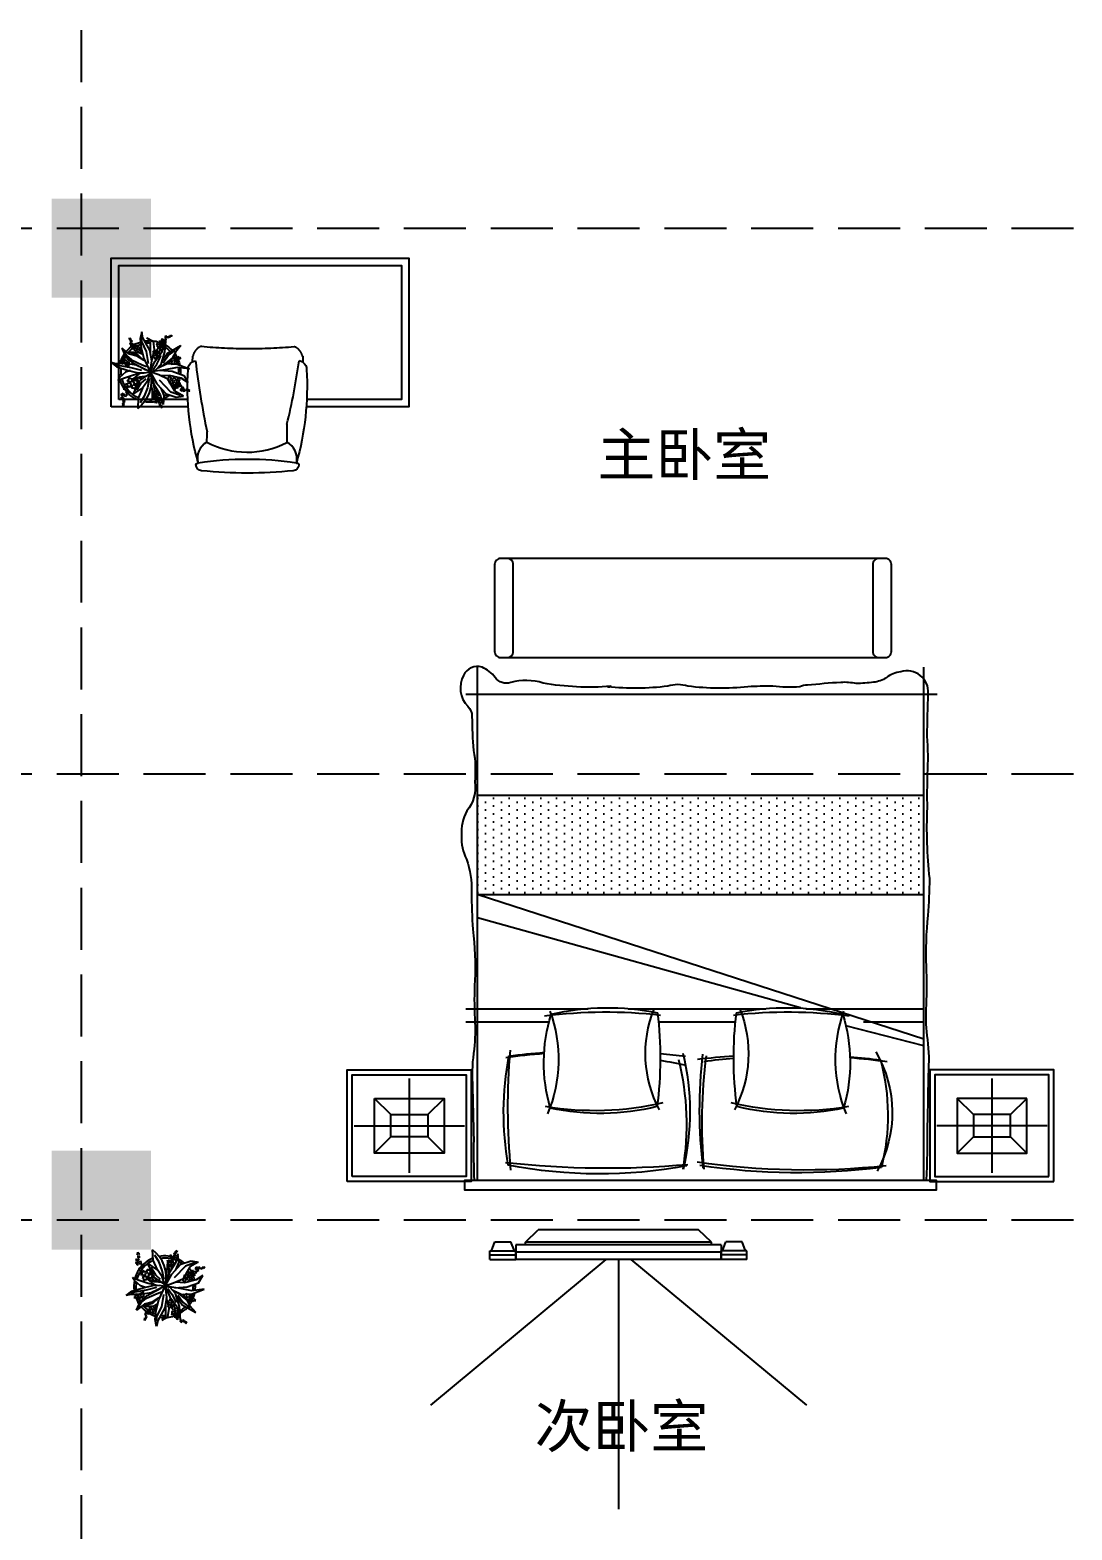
# Model space of a CAD drawing. Header units: millimetres. Extents: x -807114 to 146922, y -468455 to -61603.
# Drawn here: x -387802 to -383601, y -165647 to -159596 of the extents above; entities that cross this region are included whole.
import ezdxf

# ---------------------------------------------------------------- set-up
doc = ezdxf.new("R2010")
doc.units = ezdxf.units.MM
doc.header["$LTSCALE"] = 1000
doc.linetypes.add('DASH', pattern=[0.35, 0.25, -0.1])
doc.linetypes.add('DASHED2', pattern=[0.375, 0.25, -0.125])
for name, color, linetype in [('FF-FURN', 51, 'Continuous'), ('FF-PLANTS', 86, 'Continuous'), ('FF-文本文字', 50, 'Continuous'), ('P-UN-FUR_i-固定家私', 45, 'Continuous'), ('P-活动家具', 134, 'Continuous'), ('建-轴', 1, 'Continuous')]:
    doc.layers.add(name, color=color, linetype=linetype)
doc.styles.add('Arial', font='arial.ttf')

# ---------------------------------------------------------------- blocks, each defined once
blk = doc.blocks.new('1800X2000床A')
at = {"linetype": 'Continuous'}
h = blk.add_hatch(dxfattribs=at)
h.set_pattern_fill('DOTS', color=57, scale=20, angle=90, style=0)
h.set_pattern_definition([(90, (-37064.08, -174013.955), (-31.75, 15.875), [0, -31.75])])
h.paths.add_polyline_path([(-900, -571.6), (-900, -171.6), (900, -171.6), (900, -571.6)])
for p, q in [((-900, 980), (-900, -1090.1)), ((900, 980), (900, -1090.1)), ((953.8, -980), (-946.7, -980))]:
    blk.add_line(p, q, dxfattribs=at)
at = {"color": 57, "linetype": 'Continuous'}
for p, q in [((900, 438.2), (585.8, 356.9)), ((900, 411.4), (-897.3, -171.6)), ((-946.7, 340.4), (-611.1, 340.4)), ((-169.7, 340.4), (140.3, 340.4)), ((656.5, 340.4), (900, 340.4)), ((-453.9, 289.6), (-946.7, 289.6)), ((402.8, 283.8), (-900, -78.9)), ((263.2, 289.6), (-292.6, 289.6)), ((900, 289.6), (424.5, 289.6)), ((900, -171.6), (-900, -171.6)), ((900, -571.6), (-900, -571.6))]:
    blk.add_line(p, q, dxfattribs=at)
at = {"color": 53, "linetype": 'Continuous'}
for points in [[(914.4, -522.6, 0.011501), (915.4, -658.1, -0.027887), (914.1, -811.9, 0.011645), (918.1, -983.7, -0.522577), (807.1, -1071, -0.144021), (749, -1047.2, 0.120265), (697.5, -1028.7, 0.023323), (627.9, -1023.4, -0.068959), (565.4, -1028.2, -0.011626), (430.6, -1016.8, -0.119793), (399.6, -1010.6, 0.046791), (290.8, -1012.6, -0.023628), (190.8, -1010.5, 0.055897), (-51.3, -1012.9, -0.053528), (-91.8, -1019.8, -0.053528), (-132.3, -1012.9, 0.055897), (-374.4, -1010.5, -0.187873), (-362, -1012.6, 0.036947), (-499.8, -1010.6, 0.036442), (-634.8, -1025.7, -0.141351), (-765.6, -1028.2, 0.342539), (-828.1, -1048.6, -0.123892), (-881.4, -1090, -0.37589), (-955.7, -1056.7, -0.329446), (-938.7, -931.9, 0.211134), (-921.8, -890.9, -0.024888), (-915.1, -753.9, 0.06219), (-910.4, -626.7, 0.218233), (-943, -510.5, -0.123513), (-964.3, -410.6, -0.129887), (-943.7, -314.7, 0.095063), (-923.8, -182.3, -0.016498), (-918.2, -32.3, 0.039412), (-910.4, 173.7, -0.025508), (-910.4, 327.9, 0.038458), (-913, 451.6, -0.058958), (-919.7, 588.7, -0.00267), (-914.9, 817.2, -0.013848), (-913.2, 980, -0.011292)], [(910.6, 980, -0.018567), (914.9, 761.8, -0.00267), (919.7, 533.2, -0.058958), (913, 396.2, 0.038458), (910.4, 272.5, -0.025508), (910.4, 118.3, 0.039412), (918.2, -87.7, -0.016498), (923.8, -237.7)], [(923.8, -237.7, 0.037552), (914.4, -522.6)]]:
    blk.add_lwpolyline(points, format="xyb", dxfattribs=at)
at = {"linetype": 'Continuous'}
blk.add_lwpolyline([(-950, 1020), (-950, 980), (950, 980), (950, 1020), (-950, 1020), (-950, 980)], dxfattribs=at)
at = {"color": 53, "linetype": 'Continuous'}
for centre, radius, start, end in [((443.9, 707.1), 1238, 170.14845, 190.63838), ((-407.9, -972.7), 1927.1, 79.52195, 101.00931), ((-1061.9, 702.8), 1018.5, 346.621, 13.23738), ((1936.5, 695.7), 1940.4, 173.02039, 186.64494), ((391.7, -1691.8), 2641.6, 82.66685, 98.5823), ((285.3, 706.9), 487.3, 329.87201, 28.93859), ((29.9, 505.6), 661.9, 163.92635, 197.14087), ((-404.9, -238.2), 948.7, 76.02967, 102.2512), ((-1667.9, 484.6), 1505.1, 353.15138, 7.55329), ((1638.5, 484.6), 1505.1, 172.44671, 186.84862), ((375.5, -238.2), 948.7, 77.7488, 103.97033), ((-59.2, 505.6), 661.9, 342.85913, 16.07365), ((393, 3966.4), 3498.4, 263.35369, 265.74417), ((293, 3966.4), 3498.4, 275.07117, 277.09886), ((-372, 3643.3), 3190, 262.78178, 265.34846), ((-472, 3643.3), 3190, 275.56203, 277.41037), ((-376.1, 1254.1), 970.4, 256.49859, 282.0521), ((346.7, 1254.1), 970.4, 257.9479, 283.50141)]:
    blk.add_arc(centre, radius, start, end, dxfattribs=at)
at = {"color": 59, "linetype": 'Continuous'}
for centre, radius, start, end in [((-379.1, -2731.9), 3663.7, 84.87604, 96.39087), ((1853.5, 686.6), 2630.3, 174.48255, 185.03645), ((-1148.5, 754.9), 1091.3, 346.13072, 9.52012), ((427.2, -2159.9), 3098.6, 84.05754, 98.1925), ((2200.9, 750.7), 2194.7, 175.17431, 187.14611), ((-109.7, 718.3), 864.5, 345.01444, 14.05404), ((-426.1, -501), 1200.4, 76.82021, 99.55338), ((-1146.4, 492.4), 573.1, 340.11607, 22.53742), ((259, 469.5), 481.3, 151.92007, 201.95242), ((396.7, -501), 1200.4, 80.44662, 103.17979), ((-288.4, 469.5), 481.3, 338.04758, 28.07993), ((1117, 492.4), 573.1, 157.46258, 199.88393), ((-461.2, 2818.8), 2357, 262.10686, 265.8698), ((-561.2, 2818.8), 2357, 279.7319, 282.30021), ((429.7, 3708.3), 3234.9, 262.61015, 264.74421), ((329.7, 3708.3), 3234.9, 274.8347, 277.49337), ((-382.6, 2242.4), 1941.4, 262.71281, 276.54095), ((353.3, 2242.4), 1941.4, 263.45905, 277.28719)]:
    blk.add_arc(centre, radius, start, end, dxfattribs=at)
blk = doc.blocks.new('4afafaf2f2')
at = {"color": 59, "linetype": 'Continuous'}
for p, q in [((2143430.6, -977614.7), (2143430.6, -977169.2)), ((2143620.6, -977392), (2143240.6, -977392))]:
    blk.add_line(p, q, dxfattribs=at)
at = {"color": 57, "linetype": 'Continuous'}
for p, q in [((2143385.6, -977317), (2143320.6, -977252)), ((2143475.6, -977317), (2143540.6, -977252)), ((2143385.6, -977467), (2143320.6, -977532)), ((2143475.6, -977467), (2143540.6, -977532))]:
    blk.add_line(p, q, dxfattribs=at)
for points in [[(2143225.6, -977622), (2143635.6, -977622), (2143635.6, -977162), (2143225.6, -977162)], [(2143475.6, -977467), (2143475.6, -977317), (2143385.6, -977317), (2143385.6, -977467)]]:
    blk.add_lwpolyline(points, close=True, dxfattribs=at)
at = {"layer": 'FF-FURN'}
for points in [[(2143205.6, -977642), (2143655.6, -977642), (2143655.6, -977142), (2143205.6, -977142)], [(2143540.6, -977532), (2143540.6, -977252), (2143320.6, -977252), (2143320.6, -977532)]]:
    blk.add_lwpolyline(points, close=True, dxfattribs=at)
blk = doc.blocks.new('角几A')
at = {"color": 0, "linetype": 'Continuous'}
blk.add_lwpolyline([(800, 278.1, 0.414214), (775, 303.1), (-775, 303.1, 0.414214), (-800, 278.1), (-800, -71.9, 0.414214), (-775, -96.9), (775, -96.9, 0.414214), (800, -71.9)], format="xyb", close=True, dxfattribs=at)
at = {"color": 57, "linetype": 'Continuous'}
for points in [[(-750, -96.9, 0.414214), (-725, -71.9), (-725, 278.1, 0.414214), (-750, 303.1)], [(750, 303.1, 0.414214), (725, 278.1), (725, -71.9, 0.414214), (750, -96.9)]]:
    blk.add_lwpolyline(points, format="xyb", dxfattribs=at)
blk = doc.blocks.new('A$C4A8B782B')
blk.add_wipeout([(222.2, -1016.3), (222.2, -1040.4), (233.6, -1053.3), (237, -1067.9), (238, -1091), (239, -1130.2), (237.7, -1193.8), (235.2, -1232.1), (230.6, -1276.9), (223, -1328.3), (217.1, -1359.7), (209.2, -1396), (206.9, -1405.7), (204, -1417.2), (201.2, -1427.9), (198.4, -1438.5), (197.5, -1441.7), (196, -1446.9), (197.2, -1446.8), (199.3, -1447.1), (201.9, -1448.1), (203, -1448.9), (204.3, -1450.3), (205.7, -1452.9), (205.8, -1453.6), (205.6, -1456.5), (204.2, -1462.2), (202.1, -1466.5), (200.7, -1468.6), (198.1, -1471.4), (194.5, -1474.2), (191.7, -1475.8), (188.8, -1477), (185.9, -1477.8), (175.8, -1478.9), (126.1, -1483), (56.1, -1486.6), (10.5, -1487.5), (-19.5, -1487.4), (-82.5, -1485.7), (-150.4, -1481.4), (-177.3, -1479), (-191.3, -1477.2), (-197.7, -1474.2), (-202.4, -1470.1), (-205.9, -1465.3), (-207.7, -1461.1), (-208.8, -1455.2), (-208.4, -1451.9), (-207, -1449.6), (-205.5, -1448.3), (-204.4, -1447.6), (-202.4, -1447), (-200.9, -1446.8), (-199.7, -1446.9), (-206.3, -1422.7), (-212.4, -1398.5), (-217.7, -1375), (-225.5, -1334.7), (-231.1, -1300.4), (-234.7, -1272.6), (-238, -1242), (-240.2, -1214.1), (-242.5, -1160.1), (-242.6, -1128.9), (-242, -1100.8), (-241.1, -1081), (-239.9, -1061), (-232.8, -1046.6), (-226.2, -1040.7), (-222.5, -1038.5), (-221.5, -1016.5), (-218.9, -1007.6), (-214.5, -998.6), (-201.1, -983.7), (-186.9, -976), (-147.7, -979.8), (-103.4, -982.1), (-55.7, -984.1), (-16, -984.9), (59.9, -984.4), (108, -982.6), (134.5, -981.1), (167.2, -978.9), (187, -977.3), (196.4, -981.8), (206, -989.4), (212.6, -997.2), (216.9, -1004.7), (216.9, -1004.7)])
blk.add_lwpolyline([(222.2, -1016.3), (222.2, -1040.4, -0.272197), (237, -1070.3, -0.084996), (196, -1446.9, -0.358062), (205.7, -1452.9), (205.8, -1453.2), (205.8, -1454, -0.383738), (183.2, -1478.1, -0.050605), (-186.2, -1478.2, -0.392463), (-208.9, -1453.2, -0.389694), (-199.7, -1446.9, -0.084991), (-240.5, -1070.3, -0.302708), (-222.5, -1038.5), (-221.5, -1016.5)], format="xyb")
at = {"color": 55}
blk.add_lwpolyline([(-222.3, -1038.4, -0.092226), (-210.8, -1035.1)], format="xyb", dxfattribs=at)
at = {"color": 59, "linetype": 'DASHED2', "ltscale": 100}
for centre, radius, start, end in [((-168.3, -1026.8), 54.1, 110.10382, 169.04205), ((7.1, 1103.8), 2088.8, 264.66863, 274.93974), ((168, -1028), 54.1, 12.03498, 69.50456)]:
    blk.add_arc(centre, radius, start, end, dxfattribs=at)
at = {"color": 55}
for centre, radius, start, end in [((3007, -655.7), 3240, 186.72538, 191.85878), ((-2371.7, -673.3), 2603.8, 346.28981, 352.0138), ((204.1, -1067.9), 32.9, 56.7052, 85.26245), ((-741.2, -1326.5), 577.4, 356.34587, 0.49794), ((-741.2, -1326.5), 577.4, 356.34587, 0.49794), ((1856.3, -1350.5), 1699.3, 177.97854, 180.47427), ((1856.3, -1350.5), 1699.3, 177.97854, 180.47427), ((-130.9, -1426.4), 71.8, 118.36809, 196.57281), ((-2.8, -1053), 350.1, 242.38583, 297.16637), ((123.6, -1429.6), 74.3, 346.57778, 63.38635), ((-1.8, -2772.8), 1340.6, 81.51389, 98.48882)]:
    blk.add_arc(centre, radius, start, end, dxfattribs=at)
blk = doc.blocks.new('A$C4E414838')
at = {"layer": 'P-活动家具'}
for p, q in [((-334.4, 50.6), (-269.7, 112.6)), ((-269.7, 112.6), (538.8, 112.6)), ((603.5, 50.6), (538.8, 112.6)), ((-513, -37.4), (-513, 7.6)), ((-513, 7.6), (-383, 7.6)), ((-505.8, 7.6), (-488.6, 52.6)), ((-488.6, 52.6), (-407.4, 52.6)), ((-390.1, 7.6), (-407.4, 52.6)), ((-383, 37.6), (652, 37.6)), ((-383, 37.6), (-383, -37.4)), ((-383, -37.4), (-383, 7.6)), ((-334.4, 50.6), (603.5, 50.6)), ((-334.4, 37.6), (-334.4, 50.6)), ((603.5, 37.6), (603.5, 50.6)), ((652, 37.6), (652, -37.4)), ((652, -37.4), (652, 7.6)), ((782, 7.6), (652, 7.6)), ((659.2, 7.6), (676.4, 52.6)), ((757.6, 52.6), (676.4, 52.6)), ((774.9, 7.6), (757.6, 52.6)), ((782, -37.4), (782, 7.6)), ((-513, -13.7), (-383, -13.7)), ((-513, -37.4), (-383, -37.4)), ((-383, -37.4), (652, -37.4)), ((782, -13.7), (652, -13.7)), ((782, -37.4), (652, -37.4))]:
    blk.add_line(p, q, dxfattribs=at)
at = {"layer": 'P-活动家具', "color": 250}
for p, q in [((-383, 0), (652, 0)), ((71.4, -37.4), (-813.4, -770.6)), ((134.5, -37.4), (134.5, -1295.7)), ((197.7, -37.4), (1082.5, -770.6))]:
    blk.add_line(p, q, dxfattribs=at)
blk = doc.blocks.new('A$C0744269B')
at = {"color": 0, "linetype": 'ByBlock', "extrusion": (0, 0, -1)}
for p, q in [((-371, 425), (-361, 428)), ((-354, 413), (-371, 425)), ((-361, 428), (-366, 433)), ((-366, 433), (-359, 432)), ((-359, 432), (-357, 447)), ((-357, 447), (-351, 433)), ((-353, 391), (-351, 406)), ((-351, 433), (-343, 436)), ((-337, 427), (-351, 413)), ((-351, 406), (-345, 392)), ((-343, 436), (-348, 429)), ((-348, 429), (-337, 427)), ((-345, 392), (-337, 395)), ((-337, 395), (-342, 388)), ((68, 398), (60, 397)), ((60, 397), (68, 393)), ((75, 401), (67, 412)), ((67, 412), (68, 398)), ((81, 405), (75, 401)), ((79, 398), (81, 405)), ((89, 400), (79, 398)), ((80, 383), (89, 400)), ((121, 408), (112, 413)), ((112, 413), (113, 395)), ((123, 424), (119, 439)), ((119, 439), (126, 436)), ((122, 416), (121, 408)), ((126, 409), (122, 416)), ((139, 423), (124, 422)), ((126, 436), (127, 442)), ((139, 415), (126, 409)), ((127, 442), (130, 437)), ((130, 437), (139, 444)), ((130, 399), (137, 400)), ((135, 390), (130, 399)), ((131, 403), (139, 415)), ((137, 400), (131, 403)), ((141, 431), (134, 429)), ((134, 429), (139, 423)), ((139, 444), (135, 433)), ((135, 433), (141, 431)), ((142, 450), (138, 465)), ((138, 465), (145, 461)), ((158, 448), (143, 448)), ((145, 461), (146, 467)), ((146, 467), (149, 463)), ((149, 463), (158, 470)), ((160, 456), (153, 455)), ((153, 455), (158, 448)), ((158, 470), (154, 459)), ((154, 459), (160, 456)), ((-390, 350), (-370, 351)), ((-373, 341), (-390, 350)), ((-371, 308), (-389, 311)), ((-389, 311), (-375, 299)), ((-375, 299), (-382, 290)), ((-382, 290), (-371, 293)), ((-378, 333), (-373, 341)), ((-369, 337), (-378, 333)), ((-371, 293), (-373, 280)), ((-373, 280), (-351, 291)), ((-370, 351), (-371, 362)), ((-371, 362), (-364, 353)), ((-370, 317), (-371, 308)), ((-349, 339), (-370, 323)), ((-370, 323), (-369, 337)), ((-365, 309), (-370, 317)), ((-365, 384), (-355, 387)), ((-348, 372), (-365, 384)), ((-357, 320), (-365, 309)), ((-364, 353), (-358, 364)), ((-355, 387), (-360, 392)), ((-360, 392), (-353, 391)), ((-358, 364), (-348, 342)), ((-350, 295), (-357, 320)), ((-354, 224), (-328, 229)), ((-330, 216), (-354, 224)), ((-335, 310), (-347, 307)), ((-347, 307), (-330, 291)), ((-332, 386), (-345, 372)), ((-342, 388), (-332, 386)), ((-331, 315), (-341, 319)), ((-341, 319), (-335, 310)), ((-335, 205), (-330, 216)), ((-323, 211), (-335, 205)), ((-324, 333), (-331, 315)), ((-328, 229), (-331, 244)), ((-331, 244), (-320, 233)), ((-326, 291), (-305, 306)), ((-321, 315), (-324, 333)), ((-322, 194), (-323, 211)), ((-298, 218), (-322, 194)), ((-312, 317), (-321, 315)), ((-307, 273), (-320, 271)), ((-320, 271), (-304, 254)), ((-320, 233), (-314, 249)), ((-318, 309), (-312, 317)), ((-305, 306), (-318, 309)), ((-314, 249), (-296, 222)), ((-303, 278), (-313, 283)), ((-313, 283), (-307, 273)), ((-295, 296), (-303, 278)), ((-300, 254), (-278, 267)), ((-293, 278), (-295, 296)), ((-284, 279), (-293, 278)), ((-255, 178), (-292, 203)), ((-292, 203), (-290, 180)), ((-291, 272), (-284, 279)), ((-278, 267), (-291, 272)), ((-229, 203), (-251, 207)), ((-251, 207), (-234, 169)), ((-220, 209), (-234, 222)), ((-234, 222), (-229, 203)), ((-196, 233), (-220, 209)), ((-204, 202), (-196, 233)), ((-188, 199), (-204, 202)), ((-203, 191), (-188, 199)), ((49, 329), (40, 345)), ((40, 345), (57, 335)), ((40, 325), (49, 329)), ((50, 322), (40, 325)), ((41, 311), (50, 322)), ((67, 312), (41, 311)), ((57, 335), (63, 344)), ((66, 271), (57, 288)), ((57, 288), (74, 277)), ((57, 267), (66, 271)), ((67, 264), (57, 267)), ((58, 254), (67, 264)), ((85, 254), (58, 254)), ((68, 393), (60, 387)), ((60, 387), (77, 381)), ((63, 344), (63, 332)), ((63, 332), (75, 338)), ((75, 338), (71, 314)), ((74, 277), (80, 286)), ((77, 317), (76, 292)), ((88, 309), (77, 317)), ((79, 290), (105, 284)), ((80, 286), (80, 275)), ((80, 275), (92, 280)), ((84, 353), (83, 335)), ((92, 348), (84, 353)), ((85, 333), (105, 329)), ((96, 382), (88, 387)), ((88, 387), (89, 369)), ((90, 320), (88, 309)), ((92, 280), (88, 256)), ((94, 310), (90, 320)), ((91, 367), (111, 364)), ((94, 356), (92, 348)), ((97, 348), (94, 356)), ((113, 317), (94, 310)), ((97, 391), (96, 382)), ((101, 383), (97, 391)), ((111, 353), (97, 348)), ((99, 296), (109, 297)), ((105, 284), (99, 296)), ((105, 329), (100, 338)), ((100, 338), (107, 338)), ((115, 390), (101, 383)), ((101, 302), (113, 317)), ((109, 297), (101, 302)), ((102, 342), (111, 353)), ((107, 338), (102, 342)), ((105, 373), (113, 374)), ((111, 364), (105, 373)), ((107, 378), (115, 390)), ((113, 374), (107, 378)), ((116, 393), (135, 390)), ((348, 191), (342, 199)), ((342, 199), (351, 197)), ((351, 197), (354, 216)), ((354, 216), (362, 198)), ((362, 198), (372, 201)), ((372, 201), (365, 192)), ((395, 197), (383, 183)), ((404, 239), (394, 238)), ((394, 238), (405, 224)), ((398, 188), (395, 197)), ((407, 242), (400, 246)), ((400, 246), (404, 239)), ((415, 255), (407, 242)), ((408, 224), (426, 232)), ((417, 223), (408, 207)), ((409, 204), (423, 191)), ((415, 241), (415, 255)), ((422, 241), (415, 241)), ((417, 236), (422, 241)), ((426, 232), (417, 236)), ((421, 214), (417, 223)), ((427, 220), (421, 214)), ((423, 191), (423, 201)), ((423, 201), (430, 198)), ((426, 212), (427, 220)), ((441, 209), (426, 212)), ((427, 242), (437, 243)), ((441, 229), (427, 242)), ((427, 204), (441, 209)), ((430, 198), (427, 204)), ((437, 243), (433, 250)), ((433, 250), (440, 247)), ((440, 247), (444, 261)), ((444, 261), (447, 247)), ((459, 239), (444, 228)), ((447, 247), (456, 248)), ((456, 248), (450, 242)), ((450, 242), (459, 239)), ((467, 233), (473, 247)), ((479, 222), (467, 230)), ((473, 247), (477, 240)), ((477, 240), (480, 245)), ((486, 227), (479, 230)), ((479, 230), (479, 222)), ((480, 245), (481, 239)), ((481, 239), (492, 240)), ((492, 240), (482, 233)), ((482, 233), (486, 227)), ((497, 243), (503, 257)), ((510, 232), (497, 240)), ((503, 257), (507, 250)), ((507, 250), (511, 255)), ((516, 237), (510, 240)), ((510, 240), (510, 232)), ((511, 255), (511, 249)), ((511, 249), (522, 250)), ((522, 250), (512, 243)), ((512, 243), (516, 237)), ((-297, 172), (-325, 156)), ((-325, 156), (-291, 156)), ((-290, 180), (-306, 185)), ((-306, 185), (-297, 172)), ((-261, 133), (-302, 115)), ((-302, 115), (-282, 105)), ((-282, 105), (-294, 94)), ((-294, 94), (-278, 94)), ((-291, 156), (-291, 137)), ((-291, 137), (-281, 153)), ((-281, 153), (-268, 134)), ((-278, 94), (-280, 62)), ((-280, 62), (-261, 91)), ((-268, 134), (-253, 172)), ((-261, 91), (-245, 81)), ((-231, 99), (-255, 133)), ((-245, 81), (-253, 99)), ((-253, 99), (-231, 99)), ((-212, 137), (-240, 121)), ((-240, 121), (-207, 121)), ((-228, 167), (-185, 177)), ((-205, 146), (-221, 151)), ((-221, 151), (-212, 137)), ((-170, 144), (-207, 168)), ((-207, 168), (-205, 146)), ((-207, 121), (-206, 102)), ((-206, 102), (-196, 118)), ((-185, 177), (-203, 191)), ((-196, 118), (-183, 100)), ((-183, 100), (-168, 138)), ((-154, 111), (-176, 115)), ((-176, 115), (-159, 77)), ((-145, 117), (-159, 130)), ((-159, 130), (-154, 111)), ((-153, 75), (-110, 85)), ((-142, 119), (-145, 117)), ((-128, 99), (-123, 101)), ((-110, 85), (-128, 99)), ((252, 104), (225, 84)), ((225, 84), (242, 79)), ((242, 79), (234, 69)), ((234, 69), (246, 72)), ((266, 141), (242, 137)), ((242, 137), (266, 128)), ((246, 72), (250, 48)), ((250, 48), (259, 72)), ((281, 83), (257, 104)), ((259, 72), (273, 67)), ((266, 128), (261, 114)), ((261, 114), (273, 123)), ((274, 145), (264, 153)), ((264, 153), (266, 141)), ((264, 79), (281, 83)), ((273, 67), (264, 79)), ((273, 123), (277, 106)), ((279, 162), (274, 145)), ((277, 106), (299, 129)), ((298, 134), (279, 162)), ((310, 118), (282, 98)), ((282, 98), (299, 94)), ((299, 94), (292, 84)), ((292, 84), (304, 86)), ((311, 160), (297, 157)), ((297, 157), (310, 151)), ((310, 151), (298, 139)), ((298, 139), (329, 132)), ((304, 86), (308, 62)), ((322, 166), (306, 185)), ((306, 185), (311, 160)), ((308, 62), (317, 86)), ((338, 97), (315, 119)), ((317, 86), (331, 81)), ((331, 174), (322, 166)), ((322, 93), (338, 97)), ((331, 81), (322, 93)), ((330, 162), (331, 174)), ((347, 167), (330, 162)), ((333, 135), (347, 167)), ((335, 188), (348, 191)), ((357, 173), (335, 188)), ((368, 171), (353, 152)), ((354, 148), (372, 129)), ((378, 189), (361, 172)), ((365, 192), (378, 189)), ((372, 159), (368, 171)), ((381, 167), (372, 159)), ((372, 129), (374, 142)), ((374, 142), (382, 137)), ((378, 156), (381, 167)), ((397, 151), (378, 156)), ((379, 146), (397, 151)), ((382, 137), (379, 146)), ((384, 180), (397, 165)), ((397, 165), (399, 175)), ((404, 194), (398, 188)), ((399, 175), (405, 171)), ((402, 186), (404, 194)), ((417, 182), (402, 186)), ((403, 178), (417, 182)), ((405, 171), (403, 178)), ((-384, -132), (-412, -148)), ((-412, -148), (-378, -148)), ((-377, -124), (-393, -119)), ((-393, -119), (-384, -132)), ((-342, -126), (-379, -101)), ((-379, -101), (-377, -124)), ((-378, -148), (-378, -167)), ((-378, -167), (-368, -151)), ((-368, -151), (-355, -170)), ((-355, -170), (-339, -131)), ((-307, -147), (-348, -165)), ((-348, -165), (-327, -175)), ((-327, -175), (-340, -186)), ((-340, -186), (-324, -186)), ((-316, -101), (-338, -97)), ((-338, -97), (-321, -135)), ((-324, -186), (-325, -218)), ((-325, -218), (-307, -190)), ((-306, -95), (-320, -82)), ((-320, -82), (-316, -101)), ((-315, -136), (-272, -127)), ((-307, -190), (-291, -199)), ((-283, -71), (-306, -95)), ((-277, -181), (-301, -148)), ((-299, -182), (-277, -181)), ((-291, -199), (-299, -182)), ((-291, -102), (-283, -71)), ((-275, -105), (-291, -102)), ((-290, -113), (-275, -105)), ((-272, -127), (-290, -113)), ((36, -196), (54, -195)), ((59, -221), (36, -196)), ((54, -195), (48, -184)), ((48, -184), (60, -189)), ((60, -189), (69, -166)), ((69, -166), (72, -192)), ((72, -192), (87, -190)), ((87, -190), (75, -200)), ((258, -117), (242, -111)), ((242, -111), (248, -142)), ((253, -144), (287, -144)), ((266, -114), (258, -102)), ((258, -102), (258, -117)), ((288, -100), (266, -114)), ((300, -138), (272, -158)), ((272, -158), (289, -162)), ((276, -131), (288, -127)), ((287, -144), (276, -131)), ((277, -122), (288, -100)), ((288, -127), (277, -122)), ((289, -162), (282, -172)), ((282, -172), (294, -170)), ((294, -170), (298, -194)), ((298, -194), (307, -170)), ((328, -159), (305, -137)), ((307, -170), (321, -174)), ((312, -162), (328, -159)), ((321, -174), (312, -162)), ((333, -119), (317, -112)), ((317, -112), (323, -143)), ((328, -146), (362, -146)), ((341, -116), (333, -104)), ((333, -104), (333, -119)), ((363, -102), (341, -116)), ((372, -150), (347, -171)), ((347, -175), (363, -206)), ((351, -132), (363, -129)), ((362, -146), (351, -132)), ((352, -124), (363, -102)), ((363, -129), (352, -124)), ((363, -206), (370, -190)), ((370, -190), (379, -199)), ((373, -168), (372, -150)), ((386, -160), (373, -168)), ((379, -199), (378, -186)), ((378, -186), (402, -186)), ((380, -173), (386, -160)), ((402, -186), (380, -173)), ((-259, -368), (-273, -370)), ((-273, -370), (-259, -376)), ((-263, -342), (-249, -337)), ((-249, -344), (-263, -342)), ((-259, -376), (-262, -384)), ((-262, -384), (-255, -379)), ((-254, -366), (-260, -361)), ((-260, -361), (-259, -368)), ((-255, -379), (-253, -388)), ((-252, -356), (-254, -366)), ((-253, -388), (-240, -375)), ((-249, -337), (-252, -329)), ((-252, -329), (-245, -334)), ((-240, -372), (-252, -356)), ((-250, -351), (-249, -344)), ((-244, -347), (-250, -351)), ((-245, -334), (-243, -324)), ((-241, -356), (-244, -347)), ((-243, -324), (-230, -337)), ((-230, -340), (-241, -356)), ((-225, -317), (-238, -319)), ((-238, -319), (-225, -325)), ((-231, -349), (-214, -342)), ((-223, -355), (-231, -349)), ((-230, -360), (-223, -355)), ((-221, -360), (-230, -360)), ((-225, -325), (-228, -333)), ((-228, -333), (-221, -328)), ((-220, -315), (-226, -310)), ((-226, -310), (-225, -317)), ((-221, -328), (-219, -337)), ((-221, -374), (-221, -360)), ((-214, -362), (-221, -374)), ((-217, -305), (-220, -315)), ((-219, -337), (-206, -324)), ((-206, -321), (-217, -305)), ((-196, -288), (-215, -288)), ((-215, -288), (-198, -298)), ((-208, -366), (-214, -362)), ((-212, -343), (-200, -360)), ((-200, -360), (-210, -359)), ((-210, -359), (-208, -366)), ((-198, -298), (-203, -308)), ((-203, -308), (-193, -303)), ((-190, -286), (-196, -279)), ((-196, -279), (-196, -288)), ((-193, -303), (-192, -316)), ((-192, -316), (-173, -301)), ((-184, -273), (-190, -286)), ((-173, -297), (-184, -273)), ((-173, -308), (-151, -296)), ((-161, -314), (-173, -308)), ((-170, -321), (-161, -314)), ((-159, -320), (-170, -321)), ((-157, -340), (-159, -320)), ((-157, -266), (-135, -254)), ((-145, -272), (-157, -266)), ((-149, -323), (-157, -340)), ((-154, -279), (-145, -272)), ((-143, -278), (-154, -279)), ((-141, -327), (-149, -323)), ((-148, -298), (-131, -318)), ((-131, -318), (-145, -318)), ((-145, -318), (-141, -327)), ((-141, -298), (-143, -278)), ((-133, -281), (-141, -298)), ((-124, -285), (-133, -281)), ((-132, -256), (-115, -276)), ((-115, -276), (-128, -276)), ((-128, -276), (-124, -285)), ((31, -259), (48, -258)), ((53, -284), (31, -259)), ((48, -258), (43, -247)), ((43, -247), (54, -252)), ((54, -252), (63, -229)), ((86, -270), (58, -286)), ((63, -229), (67, -255)), ((91, -207), (64, -223)), ((67, -255), (81, -253)), ((81, -253), (70, -263)), ((70, -263), (86, -270)), ((75, -200), (91, -207)), ((79, -230), (93, -227)), ((92, -236), (79, -230)), ((82, -260), (92, -236)), ((102, -245), (82, -260)), ((106, -310), (83, -284)), ((83, -284), (101, -284)), ((93, -227), (84, -213)), ((84, -213), (116, -213)), ((84, -345), (99, -342)), ((98, -351), (84, -345)), ((88, -375), (98, -351)), ((107, -360), (88, -375)), ((99, -342), (89, -328)), ((89, -328), (121, -328)), ((101, -284), (95, -272)), ((95, -272), (107, -277)), ((109, -255), (102, -245)), ((107, -277), (116, -255)), ((114, -370), (107, -360)), ((110, -242), (109, -255)), ((125, -251), (110, -242)), ((138, -296), (111, -312)), ((116, -357), (114, -370)), ((116, -255), (119, -280)), ((131, -365), (116, -357)), ((140, -374), (116, -383)), ((116, -383), (127, -390)), ((119, -217), (125, -251)), ((119, -280), (134, -279)), ((127, -390), (120, -396)), ((134, -279), (122, -288)), ((122, -288), (138, -296)), ((146, -337), (124, -314)), ((124, -332), (131, -365)), ((125, -309), (145, -281)), ((157, -394), (144, -374)), ((149, -405), (144, -394)), ((144, -394), (157, -394)), ((145, -281), (149, -298)), ((150, -320), (146, -337)), ((149, -298), (159, -290)), ((162, -329), (150, -320)), ((159, -290), (157, -302)), ((157, -302), (181, -306)), ((181, -306), (157, -315)), ((157, -315), (162, -329)), ((171, -405), (164, -389)), ((165, -386), (181, -375)), ((181, -375), (180, -385)), ((180, -385), (187, -382)), ((187, -382), (184, -388)), ((184, -388), (196, -395)), ((-262, -425), (-278, -429)), ((-278, -429), (-271, -434)), ((-271, -434), (-276, -437)), ((-276, -437), (-271, -438)), ((-271, -438), (-273, -449)), ((-273, -449), (-265, -440)), ((-265, -440), (-260, -445)), ((-248, -397), (-263, -401)), ((-263, -401), (-257, -406)), ((-257, -406), (-262, -409)), ((-262, -409), (-256, -410)), ((-260, -445), (-262, -438)), ((-262, -438), (-254, -439)), ((-254, -439), (-260, -426)), ((-256, -410), (-259, -421)), ((-259, -421), (-251, -412)), ((-251, -412), (-246, -416)), ((-246, -416), (-247, -410)), ((-247, -410), (-240, -411)), ((-240, -411), (-246, -398)), ((120, -396), (129, -396)), ((129, -396), (128, -415)), ((128, -415), (139, -399)), ((139, -399), (149, -405)), ((162, -408), (145, -419)), ((145, -419), (154, -422)), ((154, -422), (149, -427)), ((149, -427), (156, -427)), ((156, -427), (157, -441)), ((157, -441), (164, -427)), ((164, -427), (172, -431)), ((177, -422), (165, -408)), ((167, -423), (177, -422)), ((172, -431), (167, -423)), ((176, -397), (171, -405)), ((181, -404), (176, -397)), ((196, -395), (181, -396)), ((181, -396), (181, -404)), ((210, -446), (193, -456)), ((193, -456), (203, -460)), ((203, -460), (198, -465)), ((198, -465), (205, -464)), ((205, -464), (206, -478)), ((206, -478), (213, -465)), ((225, -460), (213, -446)), ((213, -465), (220, -468)), ((216, -461), (225, -460)), ((220, -468), (216, -461)), ((249, -448), (235, -453)), ((235, -456), (237, -471)), ((237, -471), (243, -465)), ((243, -465), (245, -470)), ((245, -470), (247, -465)), ((247, -456), (249, -448)), ((254, -454), (247, -456)), ((247, -465), (257, -468)), ((249, -459), (254, -454)), ((257, -468), (249, -459)), ((262, -472), (265, -487)), ((276, -464), (263, -470)), ((265, -487), (270, -481)), ((270, -481), (273, -486)), ((273, -486), (274, -481)), ((274, -481), (285, -484)), ((275, -472), (276, -464)), ((281, -471), (275, -472)), ((277, -475), (281, -471)), ((285, -484), (277, -475))]:
    blk.add_line(p, q, dxfattribs=at)
at = {"color": 0, "extrusion": (0, 0, -1)}
for p, q in [((-158, 344), (-165, 480)), ((169, 427), (135, 306)), ((180, 309), (169, 427)), ((-142, 112), (-227, 297)), ((-227, 297), (-99, 210)), ((-102, 215), (-158, 344)), ((-40, 125), (-102, 215)), ((28, 242), (11, 169)), ((25, 73), (56, 241)), ((31, 343), (28, 242)), ((56, 241), (31, 343)), ((135, 306), (54, 174)), ((87, 157), (207, 289)), ((140, 215), (180, 309)), ((207, 289), (342, 333)), ((325, 254), (231, 93)), ((436, 318), (325, 254)), ((342, 333), (436, 318)), ((-405, 75), (-428, 113)), ((-428, 113), (-354, 83)), ((-326, 4), (-405, 75)), ((-354, 83), (-222, 38)), ((-260, -17), (-326, 4)), ((-290, -21), (-160, 10)), ((-152, 31), (-239, 100)), ((-239, 100), (-139, 64)), ((-222, 38), (-109, 12)), ((0, 0), (-184, -88)), ((-160, 10), (-79, 13)), ((-137, 16), (-152, 31)), ((3, 17), (-142, 112)), ((-139, 64), (-41, 52)), ((-85, -178), (0, 0)), ((-79, 13), (0, 0)), ((0, 0), (-40, 125)), ((0, 0), (87, 157)), ((112, 38), (0, 0)), ((198, -30), (0, 0)), ((0, 0), (62, -139)), ((66, -19), (0, 0)), ((0, 0), (20, -147)), ((54, 174), (24, 72)), ((231, 93), (112, 38)), ((255, 45), (142, 52)), ((408, 83), (255, 45)), ((289, -9), (440, 45)), ((496, 139), (408, 83)), ((440, 45), (496, 139)), ((-512, -123), (-440, -66)), ((-455, -108), (-512, -123)), ((-322, -110), (-455, -108)), ((-440, -66), (-290, -21)), ((-375, -314), (-323, -195)), ((-323, -195), (-244, -128)), ((-184, -88), (-322, -110)), ((-244, -128), (-57, -27)), ((-96, -160), (-166, -228)), ((-119, -316), (-85, -178)), ((20, -147), (-6, -285)), ((53, -292), (19, -154)), ((62, -139), (157, -270)), ((138, -98), (66, -19)), ((102, -53), (221, -110)), ((128, -22), (289, -9)), ((187, -266), (138, -98)), ((289, -182), (150, -76)), ((153, -141), (222, -243)), ((353, -59), (198, -30)), ((221, -110), (355, -101)), ((331, -262), (289, -182)), ((515, -41), (353, -59)), ((355, -101), (515, -41)), ((-166, -228), (-288, -263)), ((-288, -263), (-159, -261)), ((-159, -261), (-108, -238)), ((-133, -437), (-119, -316)), ((-6, -285), (-98, -451)), ((5, -229), (5, -395)), ((36, -405), (53, -292)), ((157, -270), (204, -441)), ((204, -441), (187, -266)), ((222, -243), (404, -348)), ((404, -348), (331, -262)), ((-112, -529), (-133, -437)), ((-98, -451), (-112, -529)), ((5, -395), (-43, -447)), ((-43, -447), (36, -405))]:
    blk.add_line(p, q, dxfattribs=at)
at = {"color": 250, "extrusion": (0, 0, -1)}
for p, q in [((-80, 318), (-134, 408)), ((-122, 146), (-182, 246)), ((-38, 207), (-80, 318)), ((-14, 88), (-38, 207)), ((269, 264), (120, 108)), ((396, 311), (269, 264)), ((-59, 90), (-122, 146)), ((-397, -80), (-455, -91)), ((-251, -53), (-397, -80)), ((-314, -215), (-245, -159)), ((-112, -17), (-251, -53)), ((-82, -152), (-170, -208)), ((-106, -94), (-49, -73)), ((-23, -110), (-49, -271)), ((35, -29), (87, -103)), ((87, -103), (143, -215)), ((168, -119), (236, -216)), ((-375, -314), (-314, -215)), ((-271, -235), (-375, -314)), ((-170, -208), (-271, -235)), ((-49, -271), (-112, -399)), ((236, -216), (327, -283)), ((-112, -399), (-118, -457))]:
    blk.add_line(p, q, dxfattribs=at)
at = {"color": 250, "linetype": 'ByBlock', "extrusion": (0, 0, -1)}
blk.add_line((-245, -159), (-106, -94), dxfattribs=at)
at = {"color": 0}
blk.add_ellipse((-440, 118), major_axis=(-140, 435), ratio=0.990582, start_param=4.181898, end_param=5.319375, dxfattribs=at)
at = {"color": 250, "linetype": 'ByBlock'}
for centre, major_axis, start_param, end_param in [((-7, -7), (385, 125), 0.846774, 1.438868), ((-7, -7), (386, 124), 1.654863, 2.552642), ((-7, -7), (359, 115), 1.660921, 2.566933), ((-7, -7), (359, 115), 0.865416, 1.40833), ((-7, -7), (267, 267), 0.151631, 0.281239), ((-7, -7), (286, 286), 0.080212, 0.299878), ((-7, -7), (267, 267), 5.723865, 6.103747), ((-7, -7), (286, 286), 5.70879, 6.146281), ((-7, -7), (286, 286), 2.150878, 2.47792), ((-7, -7), (267, 267), 2.190322, 2.486133), ((-7, -7), (267, 267), 5.397197, 5.538305), ((-7, -7), (286, 286), 5.391682, 5.579551), ((-7, -7), (286, 286), 2.610321, 2.968412), ((-7, -7), (267, 267), 2.635733, 2.906746), ((-7, -7), (267, 267), 4.928983, 5.22161), ((-7, -7), (286, 286), 4.881681, 5.305549), ((-7, -7), (385, 126), 3.536726, 4.095681), ((-7, -7), (360, 114), 3.542796, 4.065428), ((-7, -7), (267, 267), 3.794436, 3.938848), ((-7, -7), (286, 286), 3.972707, 4.400456), ((12, -1), (267, 267), 4.101574, 4.41923), ((-7, -7), (286, 286), 4.447205, 4.741499), ((-7, -7), (267, 267), 4.515141, 4.708751), ((-7, -7), (286, 286), 3.759892, 3.90211)]:
    blk.add_ellipse(centre, major_axis=major_axis, ratio=1, start_param=start_param, end_param=end_param, dxfattribs=at)

msp = doc.modelspace()

# ---------------------------------------------------------------- hatches: boundary and pattern name
h = msp.add_hatch(color=251)
h.dxf.hatch_style = 1
h.paths.add_polyline_path([(-387714, -160676.4), (-387314, -160676.4), (-387314, -160276.4), (-387714, -160276.4)])
h = msp.add_hatch(color=251)
h.dxf.hatch_style = 1
h.paths.add_polyline_path([(-387714, -164116.4), (-387314, -164116.4), (-387314, -164516.4), (-387714, -164516.4)])

# ---------------------------------------------------------------- linework, layer by layer
at = {"layer": 'P-UN-FUR_i-固定家私', "ltscale": 750}
msp.add_lwpolyline([(-387474, -161116.4), (-387474, -160516.4), (-386274, -160516.4), (-386274, -161116.4)], close=True, dxfattribs=at)
at = {"layer": 'P-UN-FUR_i-固定家私', "color": 251, "ltscale": 750}
msp.add_lwpolyline([(-387444, -161086.4), (-387444, -160546.4), (-386304, -160546.4), (-386304, -161086.4)], close=True, dxfattribs=at)
at = {"layer": '建-轴', "linetype": 'DASH'}
for p, q in [((-387594, -174156.4), (-387594, -159596.4)), ((-388394, -160396.4), (-374034, -160396.4)), ((-388394, -162596.4), (-374034, -162596.4)), ((-388394, -164396.4), (-374034, -164396.4))]:
    msp.add_line(p, q, dxfattribs=at)

# ---------------------------------------------------------------- block references
at = {"xscale": -1, "rotation": 270}
msp.add_blockref('4afafaf2f2', (591119.4, -2307447.1), dxfattribs=at)
at = {"rotation": 90.00000000000014}
msp.add_blockref('4afafaf2f2', (-1361315.3, -2307447.1), dxfattribs=at)
at = {"layer": 'FF-FURN'}
msp.add_blockref('角几A', (-385128.5, -162031), dxfattribs=at)
at = {"layer": 'FF-FURN', "xscale": -1, "rotation": 180}
msp.add_blockref('1800X2000床A', (-385098, -163256.4), dxfattribs=at)
at = {"layer": 'FF-PLANTS', "xscale": 0.3067089731235997, "yscale": 0.3067089731235997, "zscale": 0.3067089731235997}
msp.add_blockref('A$C0744269B', (-387257, -164663.7), dxfattribs=at)
at = {"layer": 'P-活动家具', "xscale": -0.8, "yscale": 0.8, "zscale": 0.8}
msp.add_blockref('A$C4E414838', (-385321.6, -164526.5), dxfattribs=at)

# ---------------------------------------------------------------- texts
at = {"layer": 'FF-文本文字', "style": 'Arial'}
for s, p in [('主卧室', (-385513.6, -161394.7)), (' 次卧室', (-385833.6, -165313.8))]:
    msp.add_text(s, height=171.07, dxfattribs=at).set_placement(p)

# ---------------------------------------------------------------- next in the draw order: block references
at = {"layer": 'FF-FURN'}
msp.add_blockref('A$C4A8B782B', (-386923.9, -159896.2), dxfattribs=at)

# ---------------------------------------------------------------- next in the draw order: block references
at = {"layer": 'FF-PLANTS', "xscale": -0.3067089731235997, "yscale": 0.3067089731235997, "zscale": 0.3067089731235997, "rotation": 180}
msp.add_blockref('A$C0744269B', (-387317, -160975.8), dxfattribs=at)

doc.saveas('drawing.dxf')
